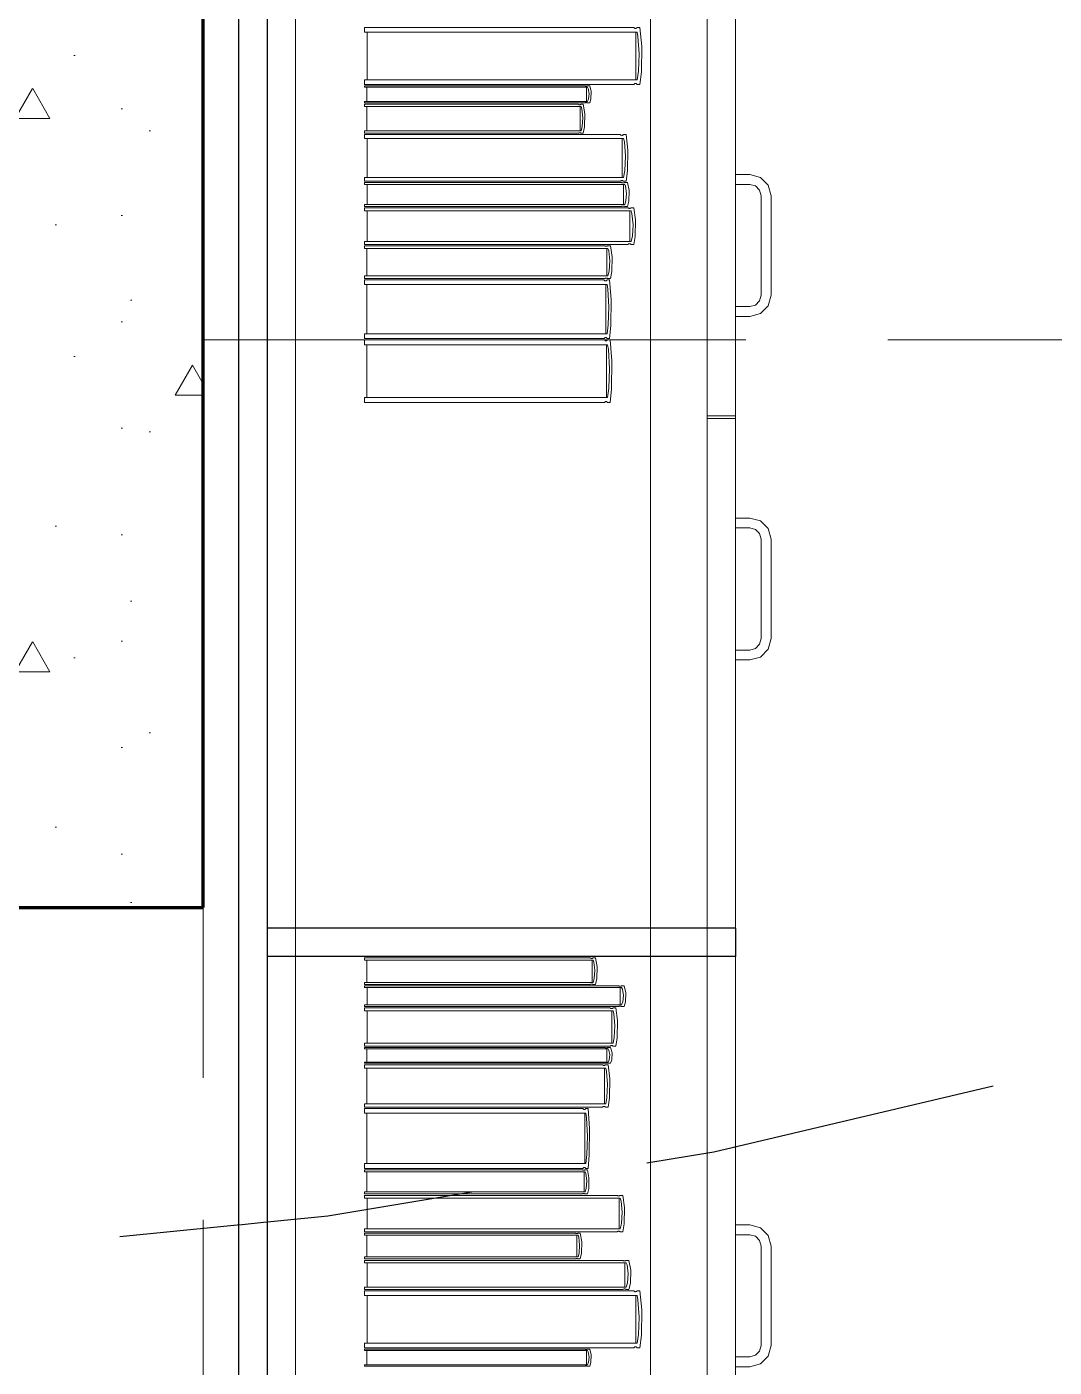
# Model space of a CAD drawing. Header units: inches. Extents: x -19 to 5698, y -728 to 92.
# Drawn here: x 229.446 to 230.169, y 38.676 to 39.621 of the extents above; entities that cross this region are included whole.
import ezdxf

# ---------------------------------------------------------------- set-up
doc = ezdxf.new("R2010")
doc.units = ezdxf.units.IN
doc.header["$MEASUREMENT"] = 0
doc.set_wipeout_variables(frame=1)
for name, pattern in [('HIDDEN', [0.375, 0.25, -0.125]), ('Hidden Line', [0.195611, 0.141111, -0.0545]), ('Wipeout_Contour', [1, 0, -1])]:
    doc.linetypes.add(name, pattern=pattern)
doc.layers.add('00 conduct tomacorr', color=120, linetype='HIDDEN', lineweight=30)
for name, color, linetype in [('02 _ ARQ _ ZON _ Espacio.3D', 7, 'Continuous'), ('08 _ STR _ EXT _ 06 Columnas', 7, 'Continuous'), ('08 _ STR _ EXT _ 09 Vigas', 251, 'Continuous'), ('Interior - Mobiliario', 7, 'Continuous')]:
    doc.layers.add(name, color=color, linetype=linetype)

msp = doc.modelspace()

# ---------------------------------------------------------------- hatches: boundary and pattern name
at = {"layer": '08 _ STR _ EXT _ 06 Columnas', "linetype": 'Continuous', "lineweight": 9}
h = msp.add_hatch(dxfattribs=at)
h.set_pattern_fill('HORMIGÓN_EN_MASA_0002', style=0, pattern_type=2)
h.set_pattern_definition([(0, (185.00004, 1e-08), (0, 0.3897114), [0.024375, -0.200625]), (0, (185.11254, 0.19486), (0, 0.3897114), [0.024375, -0.200625]), (60, (185.00004, 1e-08), (-0.3375, 0.1948557), [0.024375, -0.200625]), (60, (185.22504, 1e-08), (-0.3375, 0.1948557), [0.024375, -0.200625]), (120, (185.0244, 1e-08), (0.3375, 0.1948557), [0.024375, -0.200625]), (120, (185.2494, 1e-08), (0.3375, 0.1948557), [0.024375, -0.200625]), (0, (185.00004, 0.0375), (0, 0.075), [0, -0.075, 0, -0.1125]), (45, (185.03754, 0.0375), (-0.05303301, 0.05303301), [0, -0.05625, 0, -0.09375])])
h.paths.add_polyline_path([(229.57002, 39), (229.57002, 39.9), (228.67002, 39.9), (228.67002, 39.4), (229.07002, 39.4), (229.07002, 39)])

# ---------------------------------------------------------------- linework, layer by layer
at = {"layer": '02 _ ARQ _ ZON _ Espacio.3D', "color": 254, "linetype": 'Continuous', "lineweight": 0, "flags": 128}
msp.add_lwpolyline([(229.07002, 31), (229.57002, 31), (229.57002, 29.74994), (235.57003, 29.75), (235.57003, 30.2), (236.07002, 30.2), (236.07003, 30.7), (236.42005, 30.7), (236.42005, 31.89906), (237.77007, 31.89906), (237.77007, 32.9963), (236.42005, 32.9963), (236.42007, 39), (236.07002, 39), (236.07002, 39.4), (235.67002, 39.4), (235.66999, 39.7505), (229.57, 39.7505), (229.57002, 39), (229.07002, 39)], dxfattribs=at)
at = {"layer": '08 _ STR _ EXT _ 06 Columnas', "color": 7, "linetype": 'Continuous', "lineweight": 80, "flags": 128}
msp.add_lwpolyline([(229.57002, 39), (229.57002, 39.9), (228.67002, 39.9), (228.67002, 39.4), (229.07002, 39.4), (229.07002, 39)], close=True, dxfattribs=at)
at = {"layer": '08 _ STR _ EXT _ 09 Vigas', "color": 251, "linetype": 'Hidden Line', "lineweight": 13, "true_color": 0x636466}
msp.add_line((229.57002, 30.2), (229.57002, 39.4), dxfattribs=at)
at = {"layer": 'Interior - Mobiliario', "color": 175, "linetype": 'Continuous', "lineweight": 13}
for p, q in [((229.615, 39.7055), (229.615, 38.2455)), ((229.925, 38.2455), (229.925, 39.7055)), ((229.925, 39.7055), (229.925, 39.3465)), ((229.945, 39.7055), (229.945, 39.3465)), ((229.87341, 39.62009), (229.68366, 39.62009)), ((229.68366, 39.62009), (229.68366, 39.61688)), ((229.87352, 39.61993), (229.87341, 39.62009)), ((229.87376, 39.61969), (229.87352, 39.61993)), ((229.87403, 39.61952), (229.87376, 39.61969)), ((229.87431, 39.61943), (229.87403, 39.61952)), ((229.8746, 39.61942), (229.87431, 39.61943)), ((229.87488, 39.61949), (229.8746, 39.61942)), ((229.87515, 39.61964), (229.87488, 39.61949)), ((229.8754, 39.61987), (229.87515, 39.61964)), ((229.87556, 39.62009), (229.8754, 39.61987)), ((229.87767, 39.62009), (229.87556, 39.62009)), ((229.87897, 39.60673), (229.87767, 39.62009)), ((229.68366, 39.61688), (229.87573, 39.61688)), ((229.6856, 39.61688), (229.6856, 39.58324)), ((229.87476, 39.58324), (229.87476, 39.61688)), ((229.87573, 39.61688), (229.8763, 39.61384)), ((229.8763, 39.61384), (229.87711, 39.60156)), ((229.87711, 39.60156), (229.87662, 39.58924)), ((229.87873, 39.58882), (229.87897, 39.60673)), ((229.87662, 39.58924), (229.87573, 39.58324)), ((229.87573, 39.58324), (229.68366, 39.58324)), ((229.68366, 39.58324), (229.68366, 39.58003)), ((229.68366, 39.58003), (229.87341, 39.58003)), ((229.87341, 39.58003), (229.87357, 39.58025)), ((229.87357, 39.58025), (229.87382, 39.58048)), ((229.87382, 39.58048), (229.87409, 39.58063)), ((229.87409, 39.58063), (229.87437, 39.5807)), ((229.87437, 39.5807), (229.87466, 39.58069)), ((229.87466, 39.58069), (229.87494, 39.5806)), ((229.87494, 39.5806), (229.87521, 39.58043)), ((229.87521, 39.58043), (229.87545, 39.58019)), ((229.87545, 39.58019), (229.87556, 39.58003)), ((229.87556, 39.58003), (229.87767, 39.58003)), ((229.87767, 39.58003), (229.87873, 39.58882)), ((229.8388, 39.57903), (229.68366, 39.57903)), ((229.68366, 39.57903), (229.68366, 39.57807)), ((229.68366, 39.57807), (229.8407, 39.57807)), ((229.68525, 39.57807), (229.68525, 39.56796)), ((229.83889, 39.57899), (229.8388, 39.57903)), ((229.83909, 39.57891), (229.83889, 39.57899)), ((229.83931, 39.57886), (229.83909, 39.57891)), ((229.83954, 39.57883), (229.83931, 39.57886)), ((229.83977, 39.57883), (229.83954, 39.57883)), ((229.84, 39.57885), (229.83977, 39.57883)), ((229.83991, 39.56796), (229.83991, 39.57807)), ((229.84023, 39.5789), (229.84, 39.57885)), ((229.84043, 39.57897), (229.84023, 39.5789)), ((229.84056, 39.57903), (229.84043, 39.57897)), ((229.84228, 39.57903), (229.84056, 39.57903)), ((229.8407, 39.57807), (229.84117, 39.57716)), ((229.84117, 39.57716), (229.84183, 39.57347)), ((229.84183, 39.57347), (229.84143, 39.56976)), ((229.84335, 39.57502), (229.84228, 39.57903)), ((229.84315, 39.56963), (229.84335, 39.57502)), ((229.8407, 39.56796), (229.68366, 39.56796)), ((229.68366, 39.56796), (229.68366, 39.56699)), ((229.68366, 39.56699), (229.8388, 39.56699)), ((229.83439, 39.56599), (229.68366, 39.56599)), ((229.68366, 39.56599), (229.68366, 39.56436)), ((229.68366, 39.56436), (229.83623, 39.56436)), ((229.6852, 39.56436), (229.6852, 39.54725)), ((229.83448, 39.56592), (229.83439, 39.56599)), ((229.83467, 39.56579), (229.83448, 39.56592)), ((229.83488, 39.5657), (229.83467, 39.56579)), ((229.8351, 39.56566), (229.83488, 39.5657)), ((229.83533, 39.56565), (229.8351, 39.56566)), ((229.83556, 39.56569), (229.83533, 39.56565)), ((229.83546, 39.54725), (229.83546, 39.56436)), ((229.83577, 39.56577), (229.83556, 39.56569)), ((229.83597, 39.56589), (229.83577, 39.56577)), ((229.8361, 39.56599), (229.83597, 39.56589)), ((229.83777, 39.56599), (229.8361, 39.56599)), ((229.83623, 39.56436), (229.83669, 39.56282)), ((229.83669, 39.56282), (229.83733, 39.55657)), ((229.83881, 39.5592), (229.83777, 39.56599)), ((229.8388, 39.56699), (229.83893, 39.56706)), ((229.83893, 39.56706), (229.83914, 39.56713)), ((229.83914, 39.56713), (229.83936, 39.56717)), ((229.83936, 39.56717), (229.83959, 39.5672)), ((229.83959, 39.5672), (229.83982, 39.56719)), ((229.83982, 39.56719), (229.84005, 39.56717)), ((229.84005, 39.56717), (229.84027, 39.56711)), ((229.84027, 39.56711), (229.84047, 39.56704)), ((229.84047, 39.56704), (229.84056, 39.56699)), ((229.84056, 39.56699), (229.84228, 39.56699)), ((229.84143, 39.56976), (229.8407, 39.56796)), ((229.84228, 39.56699), (229.84315, 39.56963)), ((229.83733, 39.55657), (229.83694, 39.5503)), ((229.83862, 39.55009), (229.83881, 39.5592)), ((229.83623, 39.54725), (229.68366, 39.54725)), ((229.68366, 39.54725), (229.68366, 39.54562)), ((229.68366, 39.54562), (229.83439, 39.54562)), ((229.86395, 39.54462), (229.68366, 39.54462)), ((229.68366, 39.54462), (229.68366, 39.54199)), ((229.68366, 39.54199), (229.86616, 39.54199)), ((229.6855, 39.54199), (229.6855, 39.51444)), ((229.83439, 39.54562), (229.83452, 39.54572)), ((229.83452, 39.54572), (229.83472, 39.54584)), ((229.83472, 39.54584), (229.83493, 39.54592)), ((229.83493, 39.54592), (229.83515, 39.54596)), ((229.83515, 39.54596), (229.83538, 39.54595)), ((229.83538, 39.54595), (229.8356, 39.5459)), ((229.8356, 39.5459), (229.83582, 39.54582)), ((229.83582, 39.54582), (229.83601, 39.54569)), ((229.83601, 39.54569), (229.8361, 39.54562)), ((229.8361, 39.54562), (229.83777, 39.54562)), ((229.83694, 39.5503), (229.83623, 39.54725)), ((229.83777, 39.54562), (229.83862, 39.55009)), ((229.86406, 39.54449), (229.86395, 39.54462)), ((229.86429, 39.54429), (229.86406, 39.54449)), ((229.86454, 39.54415), (229.86429, 39.54429)), ((229.86481, 39.54408), (229.86454, 39.54415)), ((229.86508, 39.54407), (229.86481, 39.54408)), ((229.86535, 39.54413), (229.86508, 39.54407)), ((229.86523, 39.51444), (229.86523, 39.54199)), ((229.86561, 39.54425), (229.86535, 39.54413)), ((229.86584, 39.54444), (229.86561, 39.54425)), ((229.866, 39.54462), (229.86584, 39.54444)), ((229.868, 39.54462), (229.866, 39.54462)), ((229.86616, 39.54199), (229.8667, 39.5395)), ((229.86924, 39.53368), (229.868, 39.54462)), ((229.8667, 39.5395), (229.86747, 39.52945)), ((229.86901, 39.51901), (229.86924, 39.53368)), ((229.86747, 39.52945), (229.867, 39.51935)), ((229.86616, 39.51444), (229.68366, 39.51444)), ((229.68366, 39.51444), (229.68366, 39.51182)), ((229.867, 39.51935), (229.86616, 39.51444)), ((229.868, 39.51182), (229.86901, 39.51901)), ((229.955, 39.5165), (229.945, 39.5165)), ((229.945, 39.5165), (229.945, 39.5095)), ((229.9625, 39.51449), (229.955, 39.5165)), ((229.96799, 39.509), (229.9625, 39.51449)), ((229.68366, 39.51182), (229.86395, 39.51182)), ((229.86475, 39.51082), (229.68366, 39.51082)), ((229.68366, 39.51082), (229.68366, 39.50948)), ((229.68366, 39.50948), (229.86696, 39.50948)), ((229.68551, 39.50948), (229.68551, 39.49539)), ((229.86395, 39.51182), (229.86411, 39.51199)), ((229.86411, 39.51199), (229.86434, 39.51218)), ((229.86434, 39.51218), (229.8646, 39.51231)), ((229.8646, 39.51231), (229.86487, 39.51237)), ((229.86485, 39.51075), (229.86475, 39.51082)), ((229.86509, 39.51065), (229.86485, 39.51075)), ((229.86487, 39.51237), (229.86514, 39.51236)), ((229.86534, 39.51058), (229.86509, 39.51065)), ((229.86514, 39.51236), (229.86541, 39.51228)), ((229.86561, 39.51054), (229.86534, 39.51058)), ((229.86541, 39.51228), (229.86566, 39.51214)), ((229.86588, 39.51054), (229.86561, 39.51054)), ((229.86566, 39.51214), (229.86589, 39.51194)), ((229.86615, 39.51057), (229.86588, 39.51054)), ((229.86589, 39.51194), (229.866, 39.51182)), ((229.866, 39.51182), (229.868, 39.51182)), ((229.86604, 39.49539), (229.86604, 39.50948)), ((229.86641, 39.51063), (229.86615, 39.51057)), ((229.86665, 39.51073), (229.86641, 39.51063)), ((229.8668, 39.51082), (229.86665, 39.51073)), ((229.86881, 39.51082), (229.8668, 39.51082)), ((229.86696, 39.50948), (229.86751, 39.5082)), ((229.86751, 39.5082), (229.86829, 39.50306)), ((229.87006, 39.50523), (229.86881, 39.51082)), ((229.86983, 39.49773), (229.87006, 39.50523)), ((229.945, 39.5095), (229.955, 39.5095)), ((229.955, 39.5095), (229.959, 39.50843)), ((229.959, 39.50843), (229.96193, 39.5055)), ((229.96193, 39.5055), (229.963, 39.5015)), ((229.97, 39.5015), (229.96799, 39.509)), ((229.86696, 39.49539), (229.68366, 39.49539)), ((229.68366, 39.49539), (229.68366, 39.49405)), ((229.86781, 39.4979), (229.86696, 39.49539)), ((229.86829, 39.50306), (229.86781, 39.4979)), ((229.86881, 39.49405), (229.86983, 39.49773)), ((229.963, 39.5015), (229.963, 39.4315)), ((229.97, 39.4315), (229.97, 39.5015)), ((229.68366, 39.49405), (229.86475, 39.49405)), ((229.86919, 39.49305), (229.68366, 39.49305)), ((229.68366, 39.49305), (229.68366, 39.49099)), ((229.68366, 39.49099), (229.87146, 39.49099)), ((229.68556, 39.49099), (229.68556, 39.46937)), ((229.86475, 39.49405), (229.8649, 39.49414)), ((229.8649, 39.49414), (229.86514, 39.49424)), ((229.86514, 39.49424), (229.8654, 39.4943)), ((229.8654, 39.4943), (229.86567, 39.49433)), ((229.86567, 39.49433), (229.86594, 39.49433)), ((229.86594, 39.49433), (229.86621, 39.49429)), ((229.86621, 39.49429), (229.86647, 39.49422)), ((229.86647, 39.49422), (229.8667, 39.49412)), ((229.8667, 39.49412), (229.8668, 39.49405)), ((229.8668, 39.49405), (229.86881, 39.49405)), ((229.8693, 39.49295), (229.86919, 39.49305)), ((229.86954, 39.4928), (229.8693, 39.49295)), ((229.8698, 39.49269), (229.86954, 39.4928)), ((229.87007, 39.49263), (229.8698, 39.49269)), ((229.87035, 39.49262), (229.87007, 39.49263)), ((229.87063, 39.49267), (229.87035, 39.49262)), ((229.87051, 39.46937), (229.87051, 39.49099)), ((229.87089, 39.49277), (229.87063, 39.49267)), ((229.87114, 39.49291), (229.87089, 39.49277)), ((229.8713, 39.49305), (229.87114, 39.49291)), ((229.87336, 39.49305), (229.8713, 39.49305)), ((229.87146, 39.49099), (229.87202, 39.48904)), ((229.87202, 39.48904), (229.87282, 39.48115)), ((229.87463, 39.48447), (229.87336, 39.49305)), ((229.87282, 39.48115), (229.87233, 39.47322)), ((229.8744, 39.47296), (229.87463, 39.48447)), ((229.87146, 39.46937), (229.68366, 39.46937)), ((229.68366, 39.46937), (229.68366, 39.46731)), ((229.68366, 39.46731), (229.86919, 39.46731)), ((229.85306, 39.46631), (229.68366, 39.46631)), ((229.68366, 39.46631), (229.68366, 39.46446)), ((229.85316, 39.46622), (229.85306, 39.46631)), ((229.85338, 39.46608), (229.85316, 39.46622)), ((229.85484, 39.46619), (229.85462, 39.46605)), ((229.85498, 39.46631), (229.85484, 39.46619)), ((229.85686, 39.46631), (229.85498, 39.46631)), ((229.85803, 39.45861), (229.85686, 39.46631)), ((229.86919, 39.46731), (229.86935, 39.46745)), ((229.86935, 39.46745), (229.86959, 39.4676)), ((229.86959, 39.4676), (229.86986, 39.46769)), ((229.86986, 39.46769), (229.87014, 39.46774)), ((229.87014, 39.46774), (229.87042, 39.46773)), ((229.87042, 39.46773), (229.87069, 39.46768)), ((229.87069, 39.46768), (229.87095, 39.46757)), ((229.87095, 39.46757), (229.87119, 39.46741)), ((229.87119, 39.46741), (229.8713, 39.46731)), ((229.8713, 39.46731), (229.87336, 39.46731)), ((229.87233, 39.47322), (229.87146, 39.46937)), ((229.87336, 39.46731), (229.8744, 39.47296)), ((229.68366, 39.46446), (229.85513, 39.46446)), ((229.68539, 39.46446), (229.68539, 39.44507)), ((229.85362, 39.46598), (229.85338, 39.46608)), ((229.85387, 39.46593), (229.85362, 39.46598)), ((229.85412, 39.46592), (229.85387, 39.46593)), ((229.85437, 39.46597), (229.85412, 39.46592)), ((229.85427, 39.44507), (229.85427, 39.46446)), ((229.85462, 39.46605), (229.85437, 39.46597)), ((229.85513, 39.46446), (229.85565, 39.46271)), ((229.85565, 39.46271), (229.85637, 39.45563)), ((229.85781, 39.44828), (229.85803, 39.45861)), ((229.85593, 39.44852), (229.85513, 39.44507)), ((229.85637, 39.45563), (229.85593, 39.44852)), ((229.85686, 39.44322), (229.85781, 39.44828)), ((229.85513, 39.44507), (229.68366, 39.44507)), ((229.68366, 39.44507), (229.68366, 39.44322)), ((229.68366, 39.44322), (229.85306, 39.44322)), ((229.85249, 39.44222), (229.68366, 39.44222)), ((229.68366, 39.44222), (229.68366, 39.43893)), ((229.68366, 39.43893), (229.85455, 39.43893)), ((229.68539, 39.43893), (229.68539, 39.40435)), ((229.85258, 39.44206), (229.85249, 39.44222)), ((229.8528, 39.44181), (229.85258, 39.44206)), ((229.85304, 39.44163), (229.8528, 39.44181)), ((229.85329, 39.44154), (229.85304, 39.44163)), ((229.85306, 39.44322), (229.85321, 39.44334)), ((229.85321, 39.44334), (229.85343, 39.44347)), ((229.85354, 39.44153), (229.85329, 39.44154)), ((229.85343, 39.44347), (229.85367, 39.44356)), ((229.85379, 39.44161), (229.85354, 39.44153)), ((229.85367, 39.44356), (229.85392, 39.4436)), ((229.85369, 39.40435), (229.85369, 39.43893)), ((229.85404, 39.44176), (229.85379, 39.44161)), ((229.85392, 39.4436), (229.85418, 39.4436)), ((229.85426, 39.442), (229.85404, 39.44176)), ((229.85418, 39.4436), (229.85443, 39.44355)), ((229.8544, 39.44222), (229.85426, 39.442)), ((229.85628, 39.44222), (229.8544, 39.44222)), ((229.85443, 39.44355), (229.85467, 39.44345)), ((229.85455, 39.43893), (229.85506, 39.4358)), ((229.85467, 39.44345), (229.85489, 39.44331)), ((229.85489, 39.44331), (229.85498, 39.44322)), ((229.85498, 39.44322), (229.85686, 39.44322)), ((229.85744, 39.42849), (229.85628, 39.44222)), ((229.85506, 39.4358), (229.85578, 39.42318)), ((229.85722, 39.41009), (229.85744, 39.42849)), ((229.963, 39.4315), (229.96193, 39.4275)), ((229.96799, 39.424), (229.97, 39.4315)), ((229.85578, 39.42318), (229.85534, 39.41052)), ((229.945, 39.4235), (229.945, 39.4165)), ((229.955, 39.4235), (229.945, 39.4235)), ((229.959, 39.42457), (229.955, 39.4235)), ((229.96193, 39.4275), (229.959, 39.42457)), ((229.9625, 39.41851), (229.96799, 39.424)), ((229.85534, 39.41052), (229.85455, 39.40435)), ((229.85628, 39.40106), (229.85722, 39.41009)), ((229.945, 39.4165), (229.955, 39.4165)), ((229.955, 39.4165), (229.9625, 39.41851)), ((229.85455, 39.40435), (229.68366, 39.40435)), ((229.68366, 39.40435), (229.68366, 39.40106)), ((229.68366, 39.40106), (229.85249, 39.40106)), ((229.85283, 39.40006), (229.68366, 39.40006)), ((229.68366, 39.40006), (229.68366, 39.39652)), ((229.85249, 39.40106), (229.85263, 39.40128)), ((229.85263, 39.40128), (229.85285, 39.40152)), ((229.85292, 39.39989), (229.85283, 39.40006)), ((229.85285, 39.40152), (229.85309, 39.40167)), ((229.85309, 39.40167), (229.85334, 39.40175)), ((229.85334, 39.40175), (229.8536, 39.40174)), ((229.8536, 39.40174), (229.85385, 39.40164)), ((229.85385, 39.40164), (229.85409, 39.40147)), ((229.85409, 39.40147), (229.8543, 39.40122)), ((229.8543, 39.40122), (229.8544, 39.40106)), ((229.8544, 39.40106), (229.85628, 39.40106)), ((229.85474, 39.40006), (229.8546, 39.39982)), ((229.85662, 39.40006), (229.85474, 39.40006)), ((229.85779, 39.38533), (229.85662, 39.40006)), ((229.68366, 39.39652), (229.85489, 39.39652)), ((229.68539, 39.39652), (229.68539, 39.35941)), ((229.85314, 39.39962), (229.85292, 39.39989)), ((229.85338, 39.39943), (229.85314, 39.39962)), ((229.85363, 39.39933), (229.85338, 39.39943)), ((229.85388, 39.39932), (229.85363, 39.39933)), ((229.85414, 39.3994), (229.85388, 39.39932)), ((229.85403, 39.35941), (229.85403, 39.39652)), ((229.85438, 39.39957), (229.85414, 39.3994)), ((229.8546, 39.39982), (229.85438, 39.39957)), ((229.85489, 39.39652), (229.85541, 39.39317)), ((229.85541, 39.39317), (229.85613, 39.37963)), ((229.85757, 39.36557), (229.85779, 39.38533)), ((229.85613, 39.37963), (229.85569, 39.36603)), ((229.85569, 39.36603), (229.85489, 39.35941)), ((229.85662, 39.35588), (229.85757, 39.36557)), ((229.85489, 39.35941), (229.68366, 39.35941)), ((229.68366, 39.35941), (229.68366, 39.35588)), ((229.68366, 39.35588), (229.85283, 39.35588)), ((229.85283, 39.35588), (229.85297, 39.35611)), ((229.85297, 39.35611), (229.85319, 39.35636)), ((229.85319, 39.35636), (229.85343, 39.35653)), ((229.85343, 39.35653), (229.85369, 39.35661)), ((229.85369, 39.35661), (229.85394, 39.3566)), ((229.85394, 39.3566), (229.85419, 39.3565)), ((229.85419, 39.3565), (229.85443, 39.35632)), ((229.85443, 39.35632), (229.85465, 39.35605)), ((229.85465, 39.35605), (229.85474, 39.35588)), ((229.85474, 39.35588), (229.85662, 39.35588)), ((229.945, 39.3465), (229.925, 39.3465)), ((229.945, 39.3445), (229.925, 39.3445)), ((229.945, 39.2745), (229.955, 39.2745)), ((229.945, 39.2675), (229.945, 39.2745)), ((229.955, 39.2745), (229.9625, 39.27249)), ((229.9625, 39.27249), (229.96799, 39.267)), ((229.955, 39.2675), (229.945, 39.2675)), ((229.959, 39.26643), (229.955, 39.2675)), ((229.96193, 39.2635), (229.959, 39.26643)), ((229.963, 39.2595), (229.96193, 39.2635)), ((229.963, 39.1895), (229.963, 39.2595)), ((229.96799, 39.267), (229.97, 39.2595)), ((229.97, 39.2595), (229.97, 39.1895)), ((229.959, 39.18257), (229.96193, 39.1855)), ((229.96193, 39.1855), (229.963, 39.1895)), ((229.97, 39.1895), (229.96799, 39.182)), ((229.945, 39.1815), (229.955, 39.1815)), ((229.945, 39.1745), (229.945, 39.1815)), ((229.955, 39.1745), (229.945, 39.1745)), ((229.955, 39.1815), (229.959, 39.18257)), ((229.9625, 39.17651), (229.955, 39.1745)), ((229.96799, 39.182), (229.9625, 39.17651)), ((229.84723, 38.94994), (229.84743, 38.95828)), ((229.84471, 38.94734), (229.68366, 38.94734)), ((229.68366, 38.94734), (229.68366, 38.94585)), ((229.84546, 38.95014), (229.84471, 38.94734)), ((229.84587, 38.95588), (229.84546, 38.95014)), ((229.84634, 38.94585), (229.84723, 38.94994)), ((229.68366, 38.94585), (229.84277, 38.94585)), ((229.86257, 38.94485), (229.68366, 38.94485)), ((229.68366, 38.94485), (229.68366, 38.94369)), ((229.68366, 38.94369), (229.86476, 38.94369)), ((229.68549, 38.94369), (229.68549, 38.93149)), ((229.84277, 38.94585), (229.8429, 38.94595)), ((229.8429, 38.94595), (229.84311, 38.94606)), ((229.84311, 38.94606), (229.84334, 38.94613)), ((229.84334, 38.94613), (229.84358, 38.94616)), ((229.84358, 38.94616), (229.84382, 38.94616)), ((229.84382, 38.94616), (229.84405, 38.94612)), ((229.84405, 38.94612), (229.84428, 38.94604)), ((229.84428, 38.94604), (229.84448, 38.94592)), ((229.84448, 38.94592), (229.84457, 38.94585)), ((229.84457, 38.94585), (229.84634, 38.94585)), ((229.86268, 38.9448), (229.86257, 38.94485)), ((229.86291, 38.94471), (229.86268, 38.9448)), ((229.86316, 38.94465), (229.86291, 38.94471)), ((229.86342, 38.94461), (229.86316, 38.94465)), ((229.86369, 38.94461), (229.86342, 38.94461)), ((229.86396, 38.94464), (229.86369, 38.94461)), ((229.86384, 38.93149), (229.86384, 38.94369)), ((229.86421, 38.94469), (229.86396, 38.94464)), ((229.86445, 38.94477), (229.86421, 38.94469)), ((229.8646, 38.94485), (229.86445, 38.94477)), ((229.86659, 38.94485), (229.8646, 38.94485)), ((229.86476, 38.94369), (229.8653, 38.94259)), ((229.8653, 38.94259), (229.86607, 38.93814)), ((229.86607, 38.93814), (229.8656, 38.93367)), ((229.86782, 38.94001), (229.86659, 38.94485)), ((229.86759, 38.93352), (229.86782, 38.94001)), ((229.86476, 38.93149), (229.68366, 38.93149)), ((229.68366, 38.93149), (229.68366, 38.93033)), ((229.68366, 38.93033), (229.86257, 38.93033)), ((229.8567, 38.92933), (229.68366, 38.92933)), ((229.68366, 38.92933), (229.68366, 38.92718)), ((229.85679, 38.92923), (229.8567, 38.92933)), ((229.85702, 38.92906), (229.85679, 38.92923)), ((229.85726, 38.92895), (229.85702, 38.92906)), ((229.85752, 38.92889), (229.85726, 38.92895)), ((229.85778, 38.92888), (229.85752, 38.92889)), ((229.85803, 38.92893), (229.85778, 38.92888)), ((229.85828, 38.92903), (229.85803, 38.92893)), ((229.85851, 38.92919), (229.85828, 38.92903)), ((229.85866, 38.92933), (229.85851, 38.92919)), ((229.86058, 38.92933), (229.85866, 38.92933)), ((229.86177, 38.92035), (229.86058, 38.92933)), ((229.86257, 38.93033), (229.86272, 38.93041)), ((229.86272, 38.93041), (229.86296, 38.93049)), ((229.86296, 38.93049), (229.86322, 38.93055)), ((229.86322, 38.93055), (229.86348, 38.93058)), ((229.86348, 38.93058), (229.86375, 38.93057)), ((229.86375, 38.93057), (229.86402, 38.93054)), ((229.86402, 38.93054), (229.86427, 38.93048)), ((229.86427, 38.93048), (229.8645, 38.93039)), ((229.8645, 38.93039), (229.8646, 38.93033)), ((229.8646, 38.93033), (229.86659, 38.93033)), ((229.8656, 38.93367), (229.86476, 38.93149)), ((229.86659, 38.93033), (229.86759, 38.93352)), ((229.68366, 38.92718), (229.85881, 38.92718)), ((229.85792, 38.92718), (229.68543, 38.92718)), ((229.68543, 38.92718), (229.68543, 38.90456)), ((229.85792, 38.90456), (229.85792, 38.92718)), ((229.85881, 38.92718), (229.85933, 38.92514)), ((229.85933, 38.92514), (229.86007, 38.91688)), ((229.86155, 38.90831), (229.86177, 38.92035)), ((229.86007, 38.91688), (229.85962, 38.90859)), ((229.85881, 38.90456), (229.68366, 38.90456)), ((229.68366, 38.90456), (229.68366, 38.9024)), ((229.68366, 38.9024), (229.8567, 38.9024)), ((229.85313, 38.9014), (229.68366, 38.9014)), ((229.68366, 38.9014), (229.68366, 38.90052)), ((229.68366, 38.90052), (229.8552, 38.90052)), ((229.68539, 38.90052), (229.68539, 38.89118)), ((229.68543, 38.90456), (229.85792, 38.90456)), ((229.85322, 38.90136), (229.85313, 38.9014)), ((229.85344, 38.90129), (229.85322, 38.90136)), ((229.85368, 38.90125), (229.85344, 38.90129)), ((229.85393, 38.90122), (229.85368, 38.90125)), ((229.85419, 38.90122), (229.85393, 38.90122)), ((229.85444, 38.90124), (229.85419, 38.90122)), ((229.85433, 38.89118), (229.85433, 38.90052)), ((229.85468, 38.90128), (229.85444, 38.90124)), ((229.8549, 38.90135), (229.85468, 38.90128)), ((229.85505, 38.9014), (229.8549, 38.90135)), ((229.85693, 38.9014), (229.85505, 38.9014)), ((229.8552, 38.90052), (229.85571, 38.89967)), ((229.85571, 38.89967), (229.85643, 38.89627)), ((229.8567, 38.9024), (229.85684, 38.90255)), ((229.85684, 38.90255), (229.85707, 38.9027)), ((229.85809, 38.8977), (229.85693, 38.9014)), ((229.85707, 38.9027), (229.85732, 38.90281)), ((229.85732, 38.90281), (229.85757, 38.90286)), ((229.85757, 38.90286), (229.85783, 38.90285)), ((229.85783, 38.90285), (229.85809, 38.90279)), ((229.85809, 38.90279), (229.85833, 38.90267)), ((229.85833, 38.90267), (229.85856, 38.90251)), ((229.85856, 38.90251), (229.85866, 38.9024)), ((229.85866, 38.9024), (229.86058, 38.9024)), ((229.85962, 38.90859), (229.85881, 38.90456)), ((229.86058, 38.9024), (229.86155, 38.90831)), ((229.8552, 38.89118), (229.68366, 38.89118)), ((229.68366, 38.89118), (229.68366, 38.89029)), ((229.68366, 38.89029), (229.85313, 38.89029)), ((229.85313, 38.89029), (229.85327, 38.89035)), ((229.85327, 38.89035), (229.85349, 38.89041)), ((229.85349, 38.89041), (229.85373, 38.89046)), ((229.85373, 38.89046), (229.85399, 38.89048)), ((229.85399, 38.89048), (229.85424, 38.89047)), ((229.85424, 38.89047), (229.85449, 38.89045)), ((229.85449, 38.89045), (229.85473, 38.8904)), ((229.85473, 38.8904), (229.85495, 38.89033)), ((229.85495, 38.89033), (229.85505, 38.89029)), ((229.85505, 38.89029), (229.85693, 38.89029)), ((229.85599, 38.89284), (229.8552, 38.89118)), ((229.85643, 38.89627), (229.85599, 38.89284)), ((229.85693, 38.89029), (229.85788, 38.89273)), ((229.85788, 38.89273), (229.85809, 38.8977)), ((229.85149, 38.88929), (229.68366, 38.88929)), ((229.68366, 38.88929), (229.68366, 38.8869)), ((229.68366, 38.8869), (229.85354, 38.8869)), ((229.68537, 38.8869), (229.68537, 38.86184)), ((229.85159, 38.88917), (229.85149, 38.88929)), ((229.8518, 38.88899), (229.85159, 38.88917)), ((229.85204, 38.88887), (229.8518, 38.88899)), ((229.85229, 38.8888), (229.85204, 38.88887)), ((229.85254, 38.88879), (229.85229, 38.8888)), ((229.85279, 38.88885), (229.85254, 38.88879)), ((229.85268, 38.86184), (229.85268, 38.8869)), ((229.85303, 38.88896), (229.85279, 38.88885)), ((229.85325, 38.88913), (229.85303, 38.88896)), ((229.85339, 38.88929), (229.85325, 38.88913)), ((229.85526, 38.88929), (229.85339, 38.88929)), ((229.85354, 38.8869), (229.85405, 38.88464)), ((229.85405, 38.88464), (229.85477, 38.87549)), ((229.85641, 38.87934), (229.85526, 38.88929)), ((229.85477, 38.87549), (229.85433, 38.86631)), ((229.8562, 38.866), (229.85641, 38.87934)), ((229.85354, 38.86184), (229.68366, 38.86184)), ((229.68366, 38.86184), (229.68366, 38.85946)), ((229.85433, 38.86631), (229.85354, 38.86184)), ((229.85526, 38.85946), (229.8562, 38.866)), ((229.68366, 38.85946), (229.85149, 38.85946)), ((229.83764, 38.85846), (229.68366, 38.85846)), ((229.68366, 38.85846), (229.68366, 38.85508)), ((229.68366, 38.85508), (229.83952, 38.85508)), ((229.68523, 38.85508), (229.68523, 38.81964)), ((229.83773, 38.85829), (229.83764, 38.85846)), ((229.83793, 38.85804), (229.83773, 38.85829)), ((229.83815, 38.85786), (229.83793, 38.85804)), ((229.83837, 38.85776), (229.83815, 38.85786)), ((229.8386, 38.85775), (229.83837, 38.85776)), ((229.83883, 38.85783), (229.8386, 38.85775)), ((229.83874, 38.81964), (229.83874, 38.85508)), ((229.83905, 38.85799), (229.83883, 38.85783)), ((229.83926, 38.85823), (229.83905, 38.85799)), ((229.83939, 38.85846), (229.83926, 38.85823)), ((229.8411, 38.85846), (229.83939, 38.85846)), ((229.83952, 38.85508), (229.83999, 38.85188)), ((229.84216, 38.84439), (229.8411, 38.85846)), ((229.85149, 38.85946), (229.85163, 38.85962)), ((229.85163, 38.85962), (229.85185, 38.85979)), ((229.85185, 38.85979), (229.85209, 38.8599)), ((229.85209, 38.8599), (229.85234, 38.85995)), ((229.85234, 38.85995), (229.8526, 38.85995)), ((229.8526, 38.85995), (229.85284, 38.85988)), ((229.85284, 38.85988), (229.85308, 38.85975)), ((229.85308, 38.85975), (229.8533, 38.85957)), ((229.8533, 38.85957), (229.85339, 38.85946)), ((229.85339, 38.85946), (229.85526, 38.85946)), ((229.83999, 38.85188), (229.84065, 38.83894)), ((229.84196, 38.82552), (229.84216, 38.84439)), ((229.84065, 38.83894), (229.84025, 38.82596)), ((229.84025, 38.82596), (229.83952, 38.81964)), ((229.8411, 38.81626), (229.84196, 38.82552)), ((229.83952, 38.81964), (229.68366, 38.81964)), ((229.68366, 38.81964), (229.68366, 38.81626)), ((229.68366, 38.81626), (229.83764, 38.81626)), ((229.83726, 38.81526), (229.68366, 38.81526)), ((229.68366, 38.81526), (229.68366, 38.8139)), ((229.83735, 38.8152), (229.83726, 38.81526)), ((229.83755, 38.81509), (229.83735, 38.8152)), ((229.83777, 38.81502), (229.83755, 38.81509)), ((229.83764, 38.81626), (229.83777, 38.81649)), ((229.83777, 38.81649), (229.83798, 38.81673)), ((229.83799, 38.81498), (229.83777, 38.81502)), ((229.83798, 38.81673), (229.83819, 38.81689)), ((229.83822, 38.81498), (229.83799, 38.81498)), ((229.83819, 38.81689), (229.83842, 38.81697)), ((229.83845, 38.81501), (229.83822, 38.81498)), ((229.83842, 38.81697), (229.83866, 38.81696)), ((229.83867, 38.81507), (229.83845, 38.81501)), ((229.83866, 38.81696), (229.83888, 38.81686)), ((229.83887, 38.81517), (229.83867, 38.81507)), ((229.839, 38.81526), (229.83887, 38.81517)), ((229.83888, 38.81686), (229.8391, 38.81668)), ((229.84071, 38.81526), (229.839, 38.81526)), ((229.8391, 38.81668), (229.8393, 38.81643)), ((229.8393, 38.81643), (229.83939, 38.81626)), ((229.83939, 38.81626), (229.8411, 38.81626)), ((229.84177, 38.8096), (229.84071, 38.81526)), ((229.68366, 38.8139), (229.83914, 38.8139)), ((229.68523, 38.8139), (229.68523, 38.79964)), ((229.83836, 38.79964), (229.83836, 38.8139)), ((229.83914, 38.8139), (229.83961, 38.81262)), ((229.83961, 38.81262), (229.84026, 38.80741)), ((229.84026, 38.80741), (229.83986, 38.80218)), ((229.84157, 38.80201), (229.84177, 38.8096)), ((229.83914, 38.79964), (229.68366, 38.79964)), ((229.68366, 38.79964), (229.68366, 38.79828)), ((229.68366, 38.79828), (229.83726, 38.79828)), ((229.86165, 38.79728), (229.68366, 38.79728)), ((229.68366, 38.79728), (229.68366, 38.79523)), ((229.83726, 38.79828), (229.83739, 38.79837)), ((229.83739, 38.79837), (229.8376, 38.79847)), ((229.8376, 38.79847), (229.83782, 38.79853)), ((229.83782, 38.79853), (229.83804, 38.79856)), ((229.83804, 38.79856), (229.83828, 38.79856)), ((229.83828, 38.79856), (229.8385, 38.79852)), ((229.8385, 38.79852), (229.83872, 38.79845)), ((229.83872, 38.79845), (229.83892, 38.79835)), ((229.83892, 38.79835), (229.839, 38.79828)), ((229.839, 38.79828), (229.84071, 38.79828)), ((229.83986, 38.80218), (229.83914, 38.79964)), ((229.84071, 38.79828), (229.84157, 38.80201)), ((229.86175, 38.79718), (229.86165, 38.79728)), ((229.86198, 38.79703), (229.86175, 38.79718)), ((229.86223, 38.79692), (229.86198, 38.79703)), ((229.8625, 38.79686), (229.86223, 38.79692)), ((229.86276, 38.79685), (229.8625, 38.79686)), ((229.86303, 38.7969), (229.86276, 38.79685)), ((229.86328, 38.797), (229.86303, 38.7969)), ((229.86352, 38.79714), (229.86328, 38.797)), ((229.86367, 38.79728), (229.86352, 38.79714)), ((229.86565, 38.79728), (229.86367, 38.79728)), ((229.86687, 38.78873), (229.86565, 38.79728)), ((229.68366, 38.79523), (229.86383, 38.79523)), ((229.68548, 38.79523), (229.68548, 38.77368)), ((229.86292, 38.77368), (229.86292, 38.79523)), ((229.86383, 38.79523), (229.86437, 38.79328)), ((229.86437, 38.79328), (229.86513, 38.78542)), ((229.86664, 38.77725), (229.86687, 38.78873)), ((229.86466, 38.77752), (229.86383, 38.77368)), ((229.86513, 38.78542), (229.86466, 38.77752)), ((229.86565, 38.77163), (229.86664, 38.77725)), ((229.86383, 38.77368), (229.68366, 38.77368)), ((229.68366, 38.77368), (229.68366, 38.77163)), ((229.68366, 38.77163), (229.86165, 38.77163)), ((229.83228, 38.77063), (229.68366, 38.77063)), ((229.68366, 38.77063), (229.68366, 38.76917)), ((229.68366, 38.76917), (229.83409, 38.76917)), ((229.68518, 38.76917), (229.68518, 38.75389)), ((229.83236, 38.77056), (229.83228, 38.77063)), ((229.83255, 38.77045), (229.83236, 38.77056)), ((229.83276, 38.77037), (229.83255, 38.77045)), ((229.83298, 38.77033), (229.83276, 38.77037)), ((229.8332, 38.77032), (229.83298, 38.77033)), ((229.83343, 38.77036), (229.8332, 38.77032)), ((229.83333, 38.75389), (229.83333, 38.76917)), ((229.83364, 38.77043), (229.83343, 38.77036)), ((229.83383, 38.77053), (229.83364, 38.77043)), ((229.83396, 38.77063), (229.83383, 38.77053)), ((229.83561, 38.77063), (229.83396, 38.77063)), ((229.83409, 38.76917), (229.83454, 38.76779)), ((229.83454, 38.76779), (229.83518, 38.76221)), ((229.83663, 38.76456), (229.83561, 38.77063)), ((229.86165, 38.77163), (229.8618, 38.77176)), ((229.8618, 38.77176), (229.86204, 38.77191)), ((229.86204, 38.77191), (229.86229, 38.77201)), ((229.86229, 38.77201), (229.86255, 38.77206)), ((229.86255, 38.77206), (229.86282, 38.77205)), ((229.86282, 38.77205), (229.86309, 38.77199)), ((229.86309, 38.77199), (229.86334, 38.77188)), ((229.86334, 38.77188), (229.86357, 38.77173)), ((229.86357, 38.77173), (229.86367, 38.77163)), ((229.86367, 38.77163), (229.86565, 38.77163)), ((229.955, 38.7765), (229.945, 38.7765)), ((229.945, 38.7765), (229.945, 38.7695)), ((229.945, 38.7695), (229.955, 38.7695)), ((229.9625, 38.77449), (229.955, 38.7765)), ((229.955, 38.7695), (229.959, 38.76843)), ((229.959, 38.76843), (229.96193, 38.7655)), ((229.96799, 38.769), (229.9625, 38.77449)), ((229.97, 38.7615), (229.96799, 38.769)), ((229.83518, 38.76221), (229.83479, 38.75661)), ((229.83644, 38.75642), (229.83663, 38.76456)), ((229.96193, 38.7655), (229.963, 38.7615)), ((229.963, 38.7615), (229.963, 38.6915)), ((229.97, 38.6915), (229.97, 38.7615)), ((229.83409, 38.75389), (229.68366, 38.75389)), ((229.68366, 38.75389), (229.68366, 38.75243)), ((229.68366, 38.75243), (229.83228, 38.75243)), ((229.86581, 38.75143), (229.68366, 38.75143)), ((229.68366, 38.75143), (229.68366, 38.7498)), ((229.68366, 38.7498), (229.86804, 38.7498)), ((229.68552, 38.7498), (229.68552, 38.73262)), ((229.83228, 38.75243), (229.8324, 38.75253)), ((229.8324, 38.75253), (229.8326, 38.75264)), ((229.8326, 38.75264), (229.83281, 38.7527)), ((229.83281, 38.7527), (229.83303, 38.75274)), ((229.83303, 38.75274), (229.83325, 38.75273)), ((229.83325, 38.75273), (229.83347, 38.75269)), ((229.83347, 38.75269), (229.83368, 38.75262)), ((229.83368, 38.75262), (229.83387, 38.7525)), ((229.83387, 38.7525), (229.83396, 38.75243)), ((229.83396, 38.75243), (229.83561, 38.75243)), ((229.83479, 38.75661), (229.83409, 38.75389)), ((229.83561, 38.75243), (229.83644, 38.75642)), ((229.86592, 38.75135), (229.86581, 38.75143)), ((229.86615, 38.75123), (229.86592, 38.75135)), ((229.86641, 38.75114), (229.86615, 38.75123)), ((229.86667, 38.7511), (229.86641, 38.75114)), ((229.86695, 38.75109), (229.86667, 38.7511)), ((229.86722, 38.75113), (229.86695, 38.75109)), ((229.86711, 38.73262), (229.86711, 38.7498)), ((229.86748, 38.75121), (229.86722, 38.75113)), ((229.86772, 38.75132), (229.86748, 38.75121)), ((229.86787, 38.75143), (229.86772, 38.75132)), ((229.8699, 38.75143), (229.86787, 38.75143)), ((229.86804, 38.7498), (229.86859, 38.74825)), ((229.87115, 38.74461), (229.8699, 38.75143)), ((229.86859, 38.74825), (229.86937, 38.74198)), ((229.86937, 38.74198), (229.86889, 38.73568)), ((229.87092, 38.73547), (229.87115, 38.74461)), ((229.86804, 38.73262), (229.68366, 38.73262)), ((229.68366, 38.73262), (229.68366, 38.73098)), ((229.68366, 38.73098), (229.86581, 38.73098)), ((229.87341, 38.72998), (229.68366, 38.72998)), ((229.68366, 38.72998), (229.68366, 38.72678)), ((229.86581, 38.73098), (229.86596, 38.73109)), ((229.86596, 38.73109), (229.8662, 38.73121)), ((229.8662, 38.73121), (229.86646, 38.73129)), ((229.86646, 38.73129), (229.86674, 38.73133)), ((229.86674, 38.73133), (229.86701, 38.73132)), ((229.86701, 38.73132), (229.86728, 38.73127)), ((229.86728, 38.73127), (229.86754, 38.73119)), ((229.86754, 38.73119), (229.86777, 38.73106)), ((229.86777, 38.73106), (229.86787, 38.73098)), ((229.86787, 38.73098), (229.8699, 38.73098)), ((229.86889, 38.73568), (229.86804, 38.73262)), ((229.8699, 38.73098), (229.87092, 38.73547)), ((229.87352, 38.72983), (229.87341, 38.72998)), ((229.87376, 38.72959), (229.87352, 38.72983)), ((229.87403, 38.72942), (229.87376, 38.72959)), ((229.87515, 38.72954), (229.87488, 38.72939)), ((229.8754, 38.72977), (229.87515, 38.72954)), ((229.87556, 38.72998), (229.8754, 38.72977)), ((229.87767, 38.72998), (229.87556, 38.72998)), ((229.87897, 38.71663), (229.87767, 38.72998)), ((229.68366, 38.72678), (229.87573, 38.72678)), ((229.6856, 38.72678), (229.6856, 38.69314)), ((229.87431, 38.72932), (229.87403, 38.72942)), ((229.8746, 38.72931), (229.87431, 38.72932)), ((229.87488, 38.72939), (229.8746, 38.72931)), ((229.87476, 38.69314), (229.87476, 38.72678)), ((229.87573, 38.72678), (229.8763, 38.72374)), ((229.8763, 38.72374), (229.87711, 38.71146)), ((229.87711, 38.71146), (229.87662, 38.69913)), ((229.87873, 38.69872), (229.87897, 38.71663)), ((229.87573, 38.69314), (229.68366, 38.69314)), ((229.68366, 38.69314), (229.68366, 38.68993)), ((229.87662, 38.69913), (229.87573, 38.69314)), ((229.87767, 38.68993), (229.87873, 38.69872)), ((229.68366, 38.68993), (229.87341, 38.68993)), ((229.8388, 38.68893), (229.68366, 38.68893)), ((229.68366, 38.68893), (229.68366, 38.68797)), ((229.68366, 38.68797), (229.8407, 38.68797)), ((229.68525, 38.68797), (229.68525, 38.67786)), ((229.83889, 38.68888), (229.8388, 38.68893)), ((229.83909, 38.68881), (229.83889, 38.68888)), ((229.83931, 38.68876), (229.83909, 38.68881)), ((229.83954, 38.68873), (229.83931, 38.68876)), ((229.83977, 38.68873), (229.83954, 38.68873)), ((229.84, 38.68875), (229.83977, 38.68873)), ((229.83991, 38.67786), (229.83991, 38.68797)), ((229.84023, 38.6888), (229.84, 38.68875)), ((229.84043, 38.68887), (229.84023, 38.6888)), ((229.84056, 38.68893), (229.84043, 38.68887)), ((229.84228, 38.68893), (229.84056, 38.68893)), ((229.8407, 38.68797), (229.84117, 38.68705)), ((229.84117, 38.68705), (229.84183, 38.68336)), ((229.84183, 38.68336), (229.84143, 38.67966)), ((229.84335, 38.68492), (229.84228, 38.68893)), ((229.84315, 38.67953), (229.84335, 38.68492)), ((229.87341, 38.68993), (229.87357, 38.69015)), ((229.87357, 38.69015), (229.87382, 38.69037)), ((229.87382, 38.69037), (229.87409, 38.69053)), ((229.87409, 38.69053), (229.87437, 38.6906)), ((229.87437, 38.6906), (229.87466, 38.69059)), ((229.87466, 38.69059), (229.87494, 38.6905)), ((229.87494, 38.6905), (229.87521, 38.69033)), ((229.87521, 38.69033), (229.87545, 38.69009)), ((229.87545, 38.69009), (229.87556, 38.68993)), ((229.87556, 38.68993), (229.87767, 38.68993)), ((229.945, 38.6835), (229.945, 38.6765)), ((229.955, 38.6835), (229.945, 38.6835)), ((229.959, 38.68457), (229.955, 38.6835)), ((229.96193, 38.6875), (229.959, 38.68457)), ((229.963, 38.6915), (229.96193, 38.6875)), ((229.9625, 38.67851), (229.96799, 38.684)), ((229.96799, 38.684), (229.97, 38.6915)), ((229.8407, 38.67786), (229.68366, 38.67786)), ((229.68366, 38.67786), (229.68366, 38.67689)), ((229.68366, 38.67689), (229.8388, 38.67689)), ((229.8388, 38.67689), (229.83893, 38.67696)), ((229.83893, 38.67696), (229.83914, 38.67703)), ((229.83914, 38.67703), (229.83936, 38.67707)), ((229.83936, 38.67707), (229.83959, 38.67709)), ((229.83959, 38.67709), (229.83982, 38.67709)), ((229.83982, 38.67709), (229.84005, 38.67706)), ((229.84005, 38.67706), (229.84027, 38.67701)), ((229.84027, 38.67701), (229.84047, 38.67694)), ((229.84047, 38.67694), (229.84056, 38.67689)), ((229.84056, 38.67689), (229.84228, 38.67689)), ((229.84143, 38.67966), (229.8407, 38.67786)), ((229.84228, 38.67689), (229.84315, 38.67953)), ((229.945, 38.6765), (229.955, 38.6765)), ((229.955, 38.6765), (229.9625, 38.67851))]:
    msp.add_line(p, q, dxfattribs=at)

# ---------------------------------------------------------------- next in the draw order: wipeouts: each hides what was drawn before it
at = {"color": 254, "linetype": 'Wipeout_Contour', "lineweight": 0, "ltscale": 6613.430183}
msp.add_wipeout([(229.945, 38.9655), (229.945, 38.9855), (229.615, 38.9855), (229.615, 38.9655)], dxfattribs=at).dxf.layer = 'Interior - Mobiliario'

# ---------------------------------------------------------------- next in the draw order: linework, layer by layer
at = {"layer": 'Interior - Mobiliario', "color": 175, "linetype": 'Continuous', "lineweight": 13}
for p, q in [((229.945, 39.7255), (229.945, 38.2255)), ((229.925, 38.2455), (229.925, 39.7055)), ((229.925, 38.2455), (229.925, 39.7055)), ((229.945, 38.2455), (229.945, 39.7055)), ((229.945, 38.2455), (229.945, 39.7055)), ((229.635, 38.2655), (229.635, 39.6855)), ((229.885, 39.6855), (229.885, 38.2655)), ((229.925, 38.2655), (229.925, 39.6855)), ((229.925, 38.9855), (229.925, 39.3445)), ((229.945, 38.9855), (229.945, 39.3445)), ((229.615, 38.9855), (229.615, 38.9655)), ((229.945, 38.9855), (229.615, 38.9855)), ((229.945, 38.9855), (229.925, 38.9855)), ((229.945, 38.9655), (229.945, 38.9855)), ((229.945, 38.9655), (229.945, 38.9855)), ((229.615, 38.9655), (229.945, 38.9655)), ((229.84277, 38.9645), (229.68366, 38.9645)), ((229.68366, 38.9645), (229.68366, 38.96301)), ((229.68366, 38.96301), (229.84471, 38.96301)), ((229.68529, 38.96301), (229.68529, 38.94734)), ((229.84286, 38.96443), (229.84277, 38.9645)), ((229.84306, 38.96431), (229.84286, 38.96443)), ((229.84329, 38.96423), (229.84306, 38.96431)), ((229.84352, 38.96419), (229.84329, 38.96423)), ((229.84376, 38.96419), (229.84352, 38.96419)), ((229.844, 38.96422), (229.84376, 38.96419)), ((229.8439, 38.94734), (229.8439, 38.96301)), ((229.84423, 38.96429), (229.844, 38.96422)), ((229.84444, 38.9644), (229.84423, 38.96429)), ((229.84457, 38.9645), (229.84444, 38.9644)), ((229.84634, 38.9645), (229.84457, 38.9645)), ((229.84471, 38.96301), (229.8452, 38.96159)), ((229.8452, 38.96159), (229.84587, 38.95588)), ((229.84743, 38.95828), (229.84634, 38.9645)), ((229.925, 38.9655), (229.925, 38.6065)), ((229.945, 38.9655), (229.925, 38.9655)), ((229.945, 38.9655), (229.945, 38.6065))]:
    msp.add_line(p, q, dxfattribs=at)
at = {"layer": 'Interior - Mobiliario', "color": 175, "linetype": 'Continuous', "lineweight": 30}
for p, q in [((229.945, 38.9855), (229.615, 38.9855)), ((229.615, 38.9855), (229.615, 38.9655)), ((229.945, 38.9855), (229.945, 38.9655)), ((229.945, 38.9655), (229.615, 38.9655))]:
    msp.add_line(p, q, dxfattribs=at)

# ---------------------------------------------------------------- next in the draw order: wipeouts: each hides what was drawn before it
at = {"color": 254, "linetype": 'Wipeout_Contour', "lineweight": 0, "ltscale": 6612.731006}
msp.add_wipeout([(229.615, 38.2455), (229.615, 39.7055), (229.595, 39.7055), (229.595, 38.2455)], dxfattribs=at).dxf.layer = 'Interior - Mobiliario'

# ---------------------------------------------------------------- next in the draw order: linework, layer by layer
at = {"layer": '00 conduct tomacorr'}
msp.add_arc((229.10966, 42.91456, 0.00018), 4.16792, 239.44204, 300.55765, dxfattribs=at)
at = {"layer": '08 _ STR _ EXT _ 09 Vigas', "color": 251, "linetype": 'Hidden Line', "lineweight": 13, "true_color": 0x636466}
msp.add_line((229.57002, 39.4), (236.07002, 39.4), dxfattribs=at)
at = {"layer": 'Interior - Mobiliario', "color": 175, "linetype": 'Continuous', "lineweight": 13}
for p, q in [((229.595, 38.2255), (229.595, 39.7255)), ((229.595, 39.7055), (229.595, 38.2455)), ((229.595, 39.7055), (229.595, 38.2455)), ((229.615, 38.2455), (229.615, 39.7055)), ((229.615, 39.7055), (229.615, 38.2455)), ((229.615, 39.7055), (229.615, 38.2455)), ((229.615, 39.7055), (229.615, 38.2455)), ((229.595, 39.6855), (229.595, 38.2655)), ((229.615, 38.9855), (229.615, 38.9655)), ((229.945, 38.9855), (229.615, 38.9855)), ((229.615, 38.9655), (229.945, 38.9655))]:
    msp.add_line(p, q, dxfattribs=at)
at = {"layer": 'Interior - Mobiliario', "color": 175, "linetype": 'Continuous', "lineweight": 30}
for p, q in [((229.595, 39.7055), (229.595, 38.2455)), ((229.615, 39.7055), (229.615, 38.2455))]:
    msp.add_line(p, q, dxfattribs=at)

doc.saveas('drawing.dxf')
